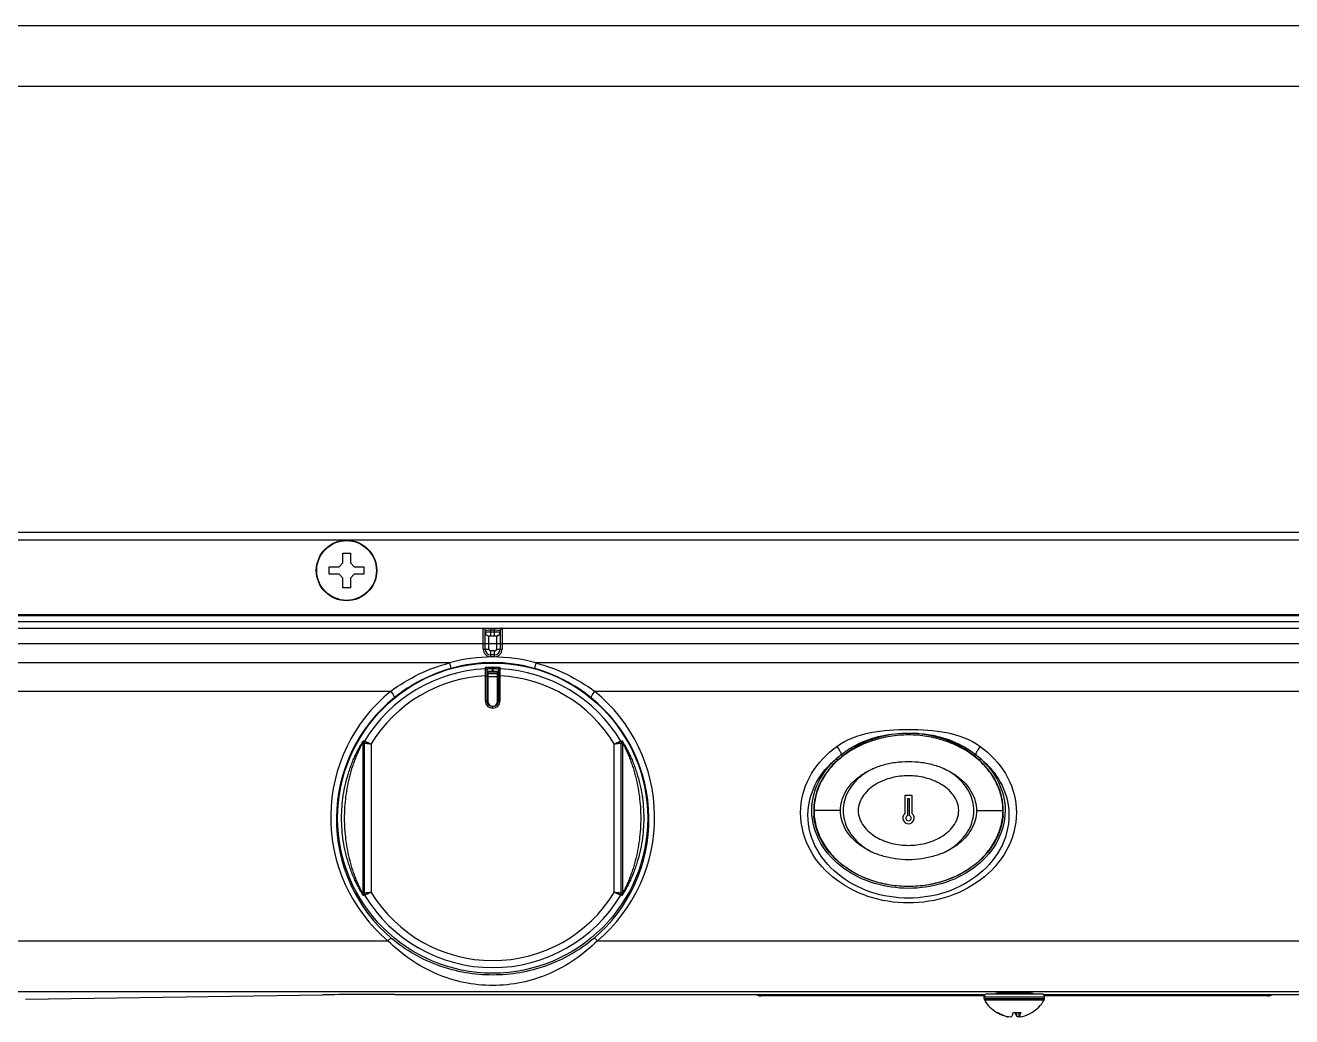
# Model space of a CAD drawing. Header units: millimetres. Extents: x 406 to 4339, y 342 to 2993.
# Drawn here: x 2864.2 to 3031.7, y 1567.7 to 1698.8 of the extents above; entities that cross this region are included whole.
import ezdxf

# ---------------------------------------------------------------- set-up
doc = ezdxf.new("R2010")
doc.units = ezdxf.units.MM
doc.header["$LTSCALE"] = 256.666667
doc.layers.get('0').update_dxf_attribs({"linetype": 'CONTINUOUS'})
for name, color, linetype in [('02___PRT_ALL_AXES', 7, 'CONTINUOUS'), ('ASSI', 7, 'CONTINUOUS'), ('GEOM', 7, 'CONTINUOUS')]:
    doc.layers.add(name, color=color, linetype=linetype)

msp = doc.modelspace()

# ---------------------------------------------------------------- linework, layer by layer
at = {"color": 2, "linetype": 'Continuous'}
msp.add_line((2844.98, 1698.81), (3144.98, 1698.81), dxfattribs=at)
at = {"color": 7, "linetype": 'Continuous'}
for p, q in [((2781.93, 1690.77), (3208.02, 1690.77)), ((2697.98, 1630.77), (3291.98, 1630.77)), ((2906.15, 1629.02), (2907.15, 1629.02)), ((2906.15, 1627.72), (2906.15, 1629.02)), ((2907.15, 1629.02), (2907.15, 1627.72)), ((2904.35, 1627.22), (2905.65, 1627.22)), ((2904.35, 1626.22), (2904.35, 1627.22)), ((2905.65, 1627.22), (2906.15, 1627.72)), ((2907.15, 1627.72), (2907.65, 1627.22)), ((2907.65, 1627.22), (2908.95, 1627.22)), ((2908.95, 1627.22), (2908.95, 1626.22)), ((2905.65, 1626.22), (2904.35, 1626.22)), ((2906.15, 1625.72), (2905.65, 1626.22)), ((2906.15, 1624.42), (2906.15, 1625.72)), ((2907.65, 1626.22), (2907.15, 1625.72)), ((2907.15, 1625.72), (2907.15, 1624.42)), ((2908.95, 1626.22), (2907.65, 1626.22)), ((2907.15, 1624.42), (2906.15, 1624.42)), ((2700.97, 1619.97), (3288.98, 1619.97)), ((2705.98, 1620.77), (3283.98, 1620.77)), ((2925.23, 1609.43), (2925.23, 1613.71)), ((2926.73, 1613.71), (2926.73, 1609.45)), ((2925.23, 1609.33), (2925.23, 1609.45)), ((2925.29, 1609.15), (2925.23, 1609.33)), ((2925.38, 1608.99), (2925.29, 1609.15)), ((2925.51, 1608.86), (2925.38, 1608.99)), ((2925.68, 1608.77), (2925.51, 1608.86)), ((2925.85, 1608.72), (2925.68, 1608.77)), ((2925.97, 1608.71), (2925.85, 1608.72)), ((2925.99, 1608.71), (2925.97, 1608.71)), ((2926.1, 1608.72), (2925.99, 1608.71)), ((2926.28, 1608.77), (2926.1, 1608.72)), ((2926.44, 1608.87), (2926.28, 1608.77)), ((2926.57, 1609), (2926.44, 1608.87)), ((2926.67, 1609.16), (2926.57, 1609)), ((2926.72, 1609.34), (2926.67, 1609.16)), ((2926.73, 1609.45), (2926.72, 1609.34)), ((2864.16, 1570.03), (2903.46, 1570.6)), ((2913.1, 1570.66), (2991.18, 1570.66)), ((2998.77, 1570.66), (3191.18, 1570.66)), ((2994.84, 1568.25), (2994.83, 1568.25)), ((2995.32, 1567.73), (2995.32, 1568.25)), ((2995.62, 1567.73), (2995.62, 1568.26)), ((2997.32, 1568.28), (2997.3, 1568.26)), ((2993.91, 1567.73), (2993.91, 1567.77))]:
    msp.add_line(p, q, dxfattribs=at)
at = {"color": 9, "linetype": 'Continuous'}
for p, q in [((2697.98, 1631.77), (3291.98, 1631.77)), ((3283.98, 1620.87), (2705.98, 1620.87)), ((2925.02, 1613.71), (2925.02, 1613.91)), ((2925.02, 1612.79), (2925.02, 1613.71)), ((2925.33, 1613.24), (2925.33, 1613.04)), ((2925.97, 1613.26), (2925.97, 1613.95)), ((2925.97, 1613.75), (2925.99, 1613.75)), ((2925.99, 1613.36), (2925.97, 1613.36)), ((2925.99, 1613.26), (2925.97, 1613.26)), ((2925.99, 1613.95), (2925.99, 1613.36)), ((2925.99, 1613.36), (2925.99, 1613.26)), ((2926.62, 1613.04), (2926.62, 1613.24)), ((2926.93, 1613.91), (2926.93, 1613.71)), ((2926.93, 1613.71), (2926.93, 1612.79)), ((2925.02, 1609.46), (2925.02, 1612.79)), ((2925.33, 1613.04), (2925.33, 1612.66)), ((2925.33, 1612.66), (2925.33, 1609.42)), ((2926.63, 1612.66), (2926.62, 1613.04)), ((2926.63, 1609.42), (2926.63, 1612.66)), ((2926.93, 1612.79), (2926.93, 1609.46)), ((2925.97, 1608.78), (2925.99, 1608.78)), ((2925.97, 1608.71), (2925.97, 1608.78)), ((2925.97, 1608.52), (2925.97, 1608.71)), ((2925.99, 1608.71), (2925.99, 1608.78)), ((2925.99, 1608.52), (2925.99, 1608.71)), ((2908.8, 1603.93), (2908.8, 1584)), ((2908.8, 1603.93), (2908.96, 1603.89)), ((2908.87, 1604.19), (2909.03, 1604.14)), ((2942.92, 1604.14), (2943.08, 1604.19)), ((2942.99, 1603.89), (2943.15, 1603.93)), ((2943.15, 1603.93), (2943.15, 1584)), ((2971.98, 1594.97), (2968.48, 1594.97)), ((2989.98, 1594.97), (2993.48, 1594.97)), ((2908.96, 1584.05), (2908.8, 1584)), ((2909.03, 1583.79), (2908.87, 1583.75)), ((2943.08, 1583.75), (2942.92, 1583.79)), ((2943.15, 1584), (2942.99, 1584.05)), ((2799.29, 1571.04), (3190.66, 1571.04))]:
    msp.add_line(p, q, dxfattribs=at)
for centre, radius, start, end in [((2925.98, 1593.97), 19.77, 92.7827, 149.0185), ((2925.03, 1613.71), 0.2, 0.0047, 92.7584), ((2925.33, 1613.34), 0.1, 179.9861, 272.0807), ((2925.33, 1613.14), 0.1, 179.9861, 272.0807), ((2925.98, 1593.97), 19.98, 89.971, 90.029), ((2926.63, 1613.34), 0.1, 267.9193, 0.0139), ((2926.63, 1613.14), 0.1, 267.9193, 0.0139), ((2926.93, 1613.71), 0.2, 87.2416, 179.9953), ((2925.98, 1593.97), 19.77, 30.9815, 87.2173), ((2925.98, 1593.97), 18.84, 92.892, 148.5983), ((2925.98, 1595.06), 17.99, 87.9406, 92.0594), ((2925.98, 1595.08), 17.59, 87.882, 92.118), ((2925.98, 1593.97), 18.84, 31.4017, 87.108), ((2925.96, 1609.46), 0.94, 180.068, 270.071), ((2925.96, 1609.42), 0.64, 180.037, 270.0364), ((2925.98, 1593.97), 14.56, 89.9606, 90.0394), ((2925.99, 1609.46), 0.94, 269.929, 359.932), ((2925.99, 1609.42), 0.64, 269.9636, 359.963), ((2925.98, 1593.97), 19.77, 210.9815, 329.0185), ((2925.98, 1593.97), 18.84, 211.4017, 328.5983)]:
    msp.add_arc(centre, radius, start, end, dxfattribs=at)
at = {"color": 7, "linetype": 'Continuous'}
for centre, radius, start, end in [((2995.1, 1572.26), 4.69, 238.1586, 238.8222), ((2995.1, 1572.26), 4.69, 238.8222, 239.7803), ((2990.25, 1569.43), 4.72, 345.5813, 345.9128), ((2995.33, 1571.95), 3.7, 262.3111, 264.4834), ((2994.62, 1571.94), 3.7, 273.3737, 275.5169), ((2995.33, 1571.94), 3.7, 264.483, 266.7672), ((2995.33, 1571.94), 3.69, 266.7739, 274.5735), ((2995.33, 1571.95), 3.7, 274.5776, 277.6891), ((2994.85, 1572.26), 4.69, 301.1778, 301.8414), ((2994.12, 1569.12), 1.41, 261.2983, 263.6634), ((2994.12, 1569.08), 1.37, 263.656, 270.9516), ((2994.35, 1570.3), 2.59, 263.6189, 266.9762), ((2994.12, 1569.08), 1.36, 270.9737, 274.0794), ((2994.35, 1570.28), 2.57, 267.0108, 276.3864), ((2995.6, 1570.28), 2.57, 263.6098, 270.9019), ((2995.83, 1569.11), 1.39, 261.2893, 265.9079), ((2995.83, 1569.09), 1.38, 265.983, 278.718)]:
    msp.add_arc(centre, radius, start, end, dxfattribs=at)
msp.add_ellipse((2913.1, 1570.4), major_axis=(15, 0), ratio=0.017455, start_param=1.570796, end_param=2.268928, dxfattribs=at)
at = {"color": 9, "linetype": 'Continuous'}
for points, knots in [([(2925.02, 1613.91), (2925.02, 1613.91), (2925.02, 1613.91), (2925.04, 1613.92), (2925.06, 1613.92), (2925.11, 1613.92), (2925.19, 1613.93), (2925.3, 1613.93), (2925.45, 1613.94), (2925.67, 1613.95), (2925.84, 1613.95), (2925.97, 1613.95)], [0, 0, 0, 0, 0.005227, 0.019934, 0.044116, 0.077542, 0.170666, 0.29552, 0.447117, 0.619537, 1, 1, 1, 1]), ([(2925.23, 1613.71), (2925.23, 1613.72), (2925.25, 1613.71), (2925.29, 1613.72), (2925.36, 1613.72), (2925.45, 1613.73), (2925.56, 1613.74), (2925.73, 1613.74), (2925.87, 1613.75), (2925.97, 1613.75)], [0, 0, 0, 0, 0.019711, 0.076883, 0.169451, 0.293852, 0.445302, 0.61799, 1, 1, 1, 1]), ([(2925.97, 1613.36), (2925.87, 1613.36), (2925.73, 1613.36), (2925.56, 1613.36), (2925.45, 1613.35), (2925.36, 1613.35), (2925.29, 1613.35), (2925.25, 1613.34), (2925.23, 1613.34), (2925.23, 1613.34)], [0, 0, 0, 0, 0.382242, 0.555005, 0.706485, 0.83086, 0.923344, 0.980401, 1, 1, 1, 1]), ([(2925.97, 1613.26), (2925.88, 1613.26), (2925.77, 1613.26), (2925.62, 1613.25), (2925.52, 1613.25), (2925.44, 1613.25), (2925.38, 1613.25), (2925.35, 1613.24), (2925.33, 1613.24), (2925.33, 1613.24)], [0, 0, 0, 0, 0.383109, 0.556017, 0.707406, 0.831516, 0.923677, 0.980483, 1, 1, 1, 1]), ([(2925.99, 1613.95), (2926.11, 1613.95), (2926.28, 1613.95), (2926.5, 1613.94), (2926.65, 1613.93), (2926.76, 1613.93), (2926.84, 1613.92), (2926.89, 1613.92), (2926.91, 1613.92), (2926.93, 1613.91), (2926.93, 1613.91), (2926.93, 1613.91)], [0, 0, 0, 0, 0.38046, 0.55288, 0.704478, 0.829333, 0.922458, 0.955884, 0.980066, 0.994773, 1, 1, 1, 1]), ([(2925.99, 1613.75), (2926.08, 1613.75), (2926.22, 1613.74), (2926.39, 1613.74), (2926.5, 1613.73), (2926.59, 1613.72), (2926.66, 1613.72), (2926.7, 1613.71), (2926.73, 1613.72), (2926.73, 1613.71)], [0, 0, 0, 0, 0.382008, 0.554695, 0.706146, 0.830548, 0.923116, 0.980289, 1, 1, 1, 1]), ([(2926.73, 1613.34), (2926.73, 1613.34), (2926.7, 1613.34), (2926.66, 1613.35), (2926.59, 1613.35), (2926.5, 1613.35), (2926.39, 1613.36), (2926.22, 1613.36), (2926.08, 1613.36), (2925.99, 1613.36)], [0, 0, 0, 0, 0.019598, 0.076653, 0.169133, 0.293505, 0.444985, 0.617752, 1, 1, 1, 1]), ([(2926.62, 1613.24), (2926.62, 1613.24), (2926.6, 1613.24), (2926.57, 1613.25), (2926.51, 1613.25), (2926.43, 1613.25), (2926.33, 1613.25), (2926.18, 1613.26), (2926.07, 1613.26), (2925.99, 1613.26)], [0, 0, 0, 0, 0.019516, 0.076319, 0.168477, 0.292584, 0.443973, 0.616885, 1, 1, 1, 1]), ([(2925.02, 1612.79), (2925.05, 1612.79), (2925.1, 1612.79), (2925.16, 1612.79), (2925.2, 1612.78), (2925.23, 1612.78), (2925.23, 1612.77)], [0, 0, 0, 0, 0.379695, 0.702264, 0.919027, 1, 1, 1, 1]), ([(2925.23, 1612.66), (2925.23, 1612.66), (2925.24, 1612.66), (2925.26, 1612.66), (2925.29, 1612.66), (2925.31, 1612.66), (2925.33, 1612.66)], [0, 0, 0, 0, 0.07845, 0.29488, 0.619028, 1, 1, 1, 1]), ([(2926.73, 1612.66), (2926.73, 1612.66), (2926.71, 1612.66), (2926.69, 1612.66), (2926.66, 1612.66), (2926.64, 1612.66), (2926.63, 1612.66)], [0, 0, 0, 0, 0.07845, 0.29488, 0.619028, 1, 1, 1, 1]), ([(2926.93, 1612.79), (2926.9, 1612.79), (2926.85, 1612.79), (2926.79, 1612.79), (2926.76, 1612.78), (2926.73, 1612.78), (2926.73, 1612.77)], [0, 0, 0, 0, 0.379699, 0.70227, 0.919032, 1, 1, 1, 1]), ([(2925.02, 1609.46), (2925.05, 1609.46), (2925.1, 1609.46), (2925.16, 1609.46), (2925.19, 1609.45), (2925.23, 1609.45), (2925.23, 1609.45)], [0, 0, 0, 0, 0.380286, 0.70329, 0.920098, 1, 1, 1, 1]), ([(2925.23, 1609.43), (2925.23, 1609.42), (2925.27, 1609.43), (2925.3, 1609.42), (2925.33, 1609.42)], [0, 0, 0, 0, 0.31488, 1, 1, 1, 1]), ([(2926.72, 1609.43), (2926.72, 1609.42), (2926.68, 1609.43), (2926.65, 1609.42), (2926.63, 1609.42)], [0, 0, 0, 0, 0.3138, 1, 1, 1, 1]), ([(2926.93, 1609.46), (2926.9, 1609.46), (2926.85, 1609.46), (2926.79, 1609.46), (2926.76, 1609.45), (2926.73, 1609.45), (2926.73, 1609.45)], [0, 0, 0, 0, 0.380286, 0.70329, 0.920098, 1, 1, 1, 1]), ([(2905.99, 1593.97), (2905.99, 1594.47), (2906.03, 1595.48), (2906.2, 1596.99), (2906.49, 1598.47), (2906.82, 1599.68), (2907.14, 1600.63), (2907.4, 1601.32), (2907.68, 1601.98), (2907.93, 1602.51), (2908.13, 1602.91), (2908.28, 1603.19), (2908.42, 1603.45), (2908.55, 1603.69), (2908.65, 1603.86), (2908.73, 1603.98), (2908.77, 1604.05), (2908.81, 1604.1), (2908.84, 1604.15), (2908.86, 1604.17), (2908.86, 1604.19), (2908.87, 1604.19)], [0, 0, 0, 0, 0.1408, 0.281562, 0.422136, 0.562069, 0.631464, 0.700078, 0.767346, 0.832266, 0.863325, 0.893001, 0.920807, 0.94605, 0.967803, 0.977012, 0.984887, 0.991261, 0.99598, 0.99891, 1, 1, 1, 1]), ([(2906.39, 1593.97), (2906.39, 1594.44), (2906.42, 1595.4), (2906.56, 1596.83), (2906.78, 1598.24), (2907.05, 1599.4), (2907.3, 1600.31), (2907.52, 1600.98), (2907.75, 1601.63), (2907.95, 1602.16), (2908.12, 1602.56), (2908.25, 1602.85), (2908.38, 1603.12), (2908.5, 1603.37), (2908.59, 1603.56), (2908.66, 1603.69), (2908.7, 1603.77), (2908.74, 1603.83), (2908.77, 1603.89), (2908.79, 1603.91), (2908.79, 1603.93), (2908.8, 1603.93)], [0, 0, 0, 0, 0.138429, 0.276832, 0.415104, 0.552934, 0.621452, 0.689421, 0.756429, 0.82172, 0.853309, 0.88383, 0.912841, 0.939689, 0.963404, 0.973664, 0.982572, 0.989884, 0.995358, 0.998769, 1, 1, 1, 1]), ([(2908.96, 1603.89), (2908.96, 1603.89), (2908.99, 1603.89), (2909.04, 1603.89), (2909.13, 1603.88), (2909.25, 1603.87), (2909.38, 1603.85), (2909.6, 1603.82), (2909.77, 1603.8), (2909.89, 1603.79)], [0, 0, 0, 0, 0.024017, 0.083498, 0.176621, 0.300111, 0.449647, 0.620019, 1, 1, 1, 1]), ([(2909.03, 1604.14), (2909.03, 1604.14), (2909.06, 1604.13), (2909.11, 1604.11), (2909.19, 1604.08), (2909.29, 1604.04), (2909.42, 1603.98), (2909.62, 1603.9), (2909.78, 1603.83), (2909.89, 1603.79)], [0, 0, 0, 0, 0.02245, 0.081081, 0.173779, 0.297211, 0.447024, 0.61799, 1, 1, 1, 1]), ([(2942.06, 1603.79), (2942.17, 1603.83), (2942.33, 1603.9), (2942.53, 1603.98), (2942.66, 1604.04), (2942.76, 1604.08), (2942.84, 1604.11), (2942.89, 1604.13), (2942.92, 1604.14), (2942.92, 1604.14)], [0, 0, 0, 0, 0.38201, 0.552976, 0.702789, 0.826221, 0.918919, 0.97755, 1, 1, 1, 1]), ([(2942.06, 1603.79), (2942.18, 1603.8), (2942.35, 1603.82), (2942.57, 1603.85), (2942.71, 1603.87), (2942.82, 1603.88), (2942.91, 1603.89), (2942.96, 1603.89), (2942.99, 1603.89), (2942.99, 1603.89)], [0, 0, 0, 0, 0.379981, 0.550353, 0.699889, 0.823379, 0.916502, 0.975983, 1, 1, 1, 1]), ([(2943.08, 1604.19), (2943.09, 1604.19), (2943.09, 1604.17), (2943.11, 1604.15), (2943.14, 1604.1), (2943.18, 1604.05), (2943.22, 1603.98), (2943.3, 1603.86), (2943.4, 1603.69), (2943.53, 1603.45), (2943.67, 1603.19), (2943.82, 1602.91), (2944.02, 1602.51), (2944.27, 1601.98), (2944.55, 1601.32), (2944.81, 1600.63), (2945.13, 1599.68), (2945.46, 1598.47), (2945.75, 1596.99), (2945.92, 1595.48), (2945.96, 1594.47), (2945.96, 1593.97)], [0, 0, 0, 0, 0.001091, 0.00402, 0.00874, 0.015115, 0.022991, 0.0322, 0.053955, 0.0792, 0.107007, 0.136684, 0.167745, 0.232667, 0.299935, 0.368548, 0.437942, 0.577873, 0.718444, 0.859203, 1, 1, 1, 1]), ([(2943.15, 1603.93), (2943.16, 1603.93), (2943.16, 1603.91), (2943.18, 1603.89), (2943.21, 1603.83), (2943.25, 1603.77), (2943.29, 1603.69), (2943.36, 1603.56), (2943.45, 1603.37), (2943.57, 1603.12), (2943.7, 1602.85), (2943.83, 1602.56), (2944, 1602.16), (2944.2, 1601.63), (2944.43, 1600.98), (2944.65, 1600.31), (2944.9, 1599.4), (2945.17, 1598.24), (2945.39, 1596.83), (2945.53, 1595.4), (2945.56, 1594.44), (2945.56, 1593.97)], [0, 0, 0, 0, 0.001231, 0.004642, 0.010118, 0.017431, 0.026339, 0.036601, 0.060317, 0.087166, 0.116181, 0.1467, 0.17829, 0.243582, 0.31059, 0.378559, 0.447076, 0.584904, 0.723173, 0.861573, 1, 1, 1, 1]), ([(2980.98, 1599.57), (2980.24, 1599.57), (2978.75, 1599.39), (2977.01, 1598.72), (2975.79, 1597.86), (2975.02, 1597.06), (2974.47, 1596.08), (2974.25, 1594.97), (2974.47, 1593.85), (2975.02, 1592.88), (2975.79, 1592.07), (2977.01, 1591.22), (2978.75, 1590.54), (2980.24, 1590.37), (2980.98, 1590.37)], [0, 0, 0, 0, 0.124973, 0.249878, 0.312491, 0.375075, 0.437588, 0.500003, 0.562415, 0.62493, 0.687514, 0.750126, 0.875028, 1, 1, 1, 1]), ([(2980.98, 1590.37), (2981.71, 1590.37), (2983.2, 1590.54), (2984.94, 1591.22), (2986.16, 1592.07), (2986.93, 1592.88), (2987.48, 1593.85), (2987.7, 1594.97), (2987.48, 1596.08), (2986.93, 1597.06), (2986.16, 1597.86), (2984.94, 1598.72), (2983.2, 1599.39), (2981.71, 1599.57), (2980.98, 1599.57)], [0, 0, 0, 0, 0.124973, 0.249878, 0.312491, 0.375075, 0.437588, 0.500003, 0.562415, 0.62493, 0.687514, 0.750126, 0.875028, 1, 1, 1, 1]), ([(2908.87, 1583.75), (2908.86, 1583.75), (2908.86, 1583.76), (2908.84, 1583.78), (2908.81, 1583.83), (2908.77, 1583.88), (2908.73, 1583.96), (2908.65, 1584.07), (2908.55, 1584.25), (2908.42, 1584.48), (2908.28, 1584.74), (2908.13, 1585.02), (2907.93, 1585.42), (2907.68, 1585.95), (2907.4, 1586.62), (2907.14, 1587.31), (2906.82, 1588.25), (2906.49, 1589.46), (2906.2, 1590.95), (2906.03, 1592.45), (2905.99, 1593.46), (2905.99, 1593.97)], [0, 0, 0, 0, 0.001091, 0.00402, 0.00874, 0.015115, 0.022991, 0.0322, 0.053955, 0.0792, 0.107007, 0.136684, 0.167745, 0.232667, 0.299935, 0.368548, 0.437942, 0.577873, 0.718444, 0.859203, 1, 1, 1, 1]), ([(2908.8, 1584), (2908.79, 1584), (2908.79, 1584.02), (2908.77, 1584.05), (2908.74, 1584.1), (2908.7, 1584.16), (2908.66, 1584.24), (2908.59, 1584.38), (2908.5, 1584.56), (2908.38, 1584.81), (2908.25, 1585.08), (2908.12, 1585.37), (2907.95, 1585.77), (2907.75, 1586.3), (2907.52, 1586.95), (2907.3, 1587.62), (2907.05, 1588.53), (2906.78, 1589.69), (2906.56, 1591.11), (2906.42, 1592.53), (2906.39, 1593.49), (2906.39, 1593.97)], [0, 0, 0, 0, 0.001231, 0.004642, 0.010118, 0.017431, 0.026339, 0.036601, 0.060317, 0.087166, 0.116181, 0.1467, 0.17829, 0.243582, 0.31059, 0.378559, 0.447076, 0.584904, 0.723173, 0.861573, 1, 1, 1, 1]), ([(2945.96, 1593.97), (2945.96, 1593.46), (2945.92, 1592.45), (2945.75, 1590.95), (2945.46, 1589.46), (2945.13, 1588.25), (2944.81, 1587.31), (2944.55, 1586.62), (2944.27, 1585.95), (2944.02, 1585.42), (2943.82, 1585.02), (2943.67, 1584.74), (2943.53, 1584.48), (2943.4, 1584.25), (2943.3, 1584.07), (2943.22, 1583.96), (2943.18, 1583.88), (2943.14, 1583.83), (2943.11, 1583.78), (2943.09, 1583.76), (2943.09, 1583.75), (2943.08, 1583.75)], [0, 0, 0, 0, 0.1408, 0.281562, 0.422136, 0.562069, 0.631464, 0.700078, 0.767346, 0.832266, 0.863325, 0.893001, 0.920807, 0.94605, 0.967803, 0.977012, 0.984887, 0.991261, 0.99598, 0.99891, 1, 1, 1, 1]), ([(2945.56, 1593.97), (2945.56, 1593.49), (2945.53, 1592.53), (2945.39, 1591.11), (2945.17, 1589.69), (2944.9, 1588.53), (2944.65, 1587.62), (2944.43, 1586.95), (2944.2, 1586.3), (2944, 1585.77), (2943.83, 1585.37), (2943.7, 1585.08), (2943.57, 1584.81), (2943.45, 1584.56), (2943.36, 1584.38), (2943.29, 1584.24), (2943.25, 1584.16), (2943.21, 1584.1), (2943.18, 1584.05), (2943.16, 1584.02), (2943.16, 1584), (2943.15, 1584)], [0, 0, 0, 0, 0.138429, 0.276832, 0.415104, 0.552934, 0.621452, 0.689421, 0.756429, 0.82172, 0.853309, 0.88383, 0.912841, 0.939689, 0.963404, 0.973664, 0.982572, 0.989884, 0.995358, 0.998769, 1, 1, 1, 1]), ([(2909.89, 1584.15), (2909.77, 1584.13), (2909.6, 1584.11), (2909.38, 1584.08), (2909.25, 1584.07), (2909.13, 1584.06), (2909.04, 1584.05), (2908.99, 1584.05), (2908.96, 1584.04), (2908.96, 1584.05)], [0, 0, 0, 0, 0.379981, 0.550353, 0.699889, 0.823379, 0.916502, 0.975983, 1, 1, 1, 1]), ([(2909.89, 1584.15), (2909.78, 1584.1), (2909.62, 1584.03), (2909.42, 1583.95), (2909.29, 1583.89), (2909.19, 1583.85), (2909.11, 1583.82), (2909.06, 1583.8), (2909.03, 1583.79), (2909.03, 1583.79)], [0, 0, 0, 0, 0.38201, 0.552976, 0.702789, 0.826221, 0.918919, 0.97755, 1, 1, 1, 1]), ([(2942.92, 1583.79), (2942.92, 1583.79), (2942.89, 1583.8), (2942.84, 1583.82), (2942.76, 1583.85), (2942.66, 1583.89), (2942.53, 1583.95), (2942.33, 1584.03), (2942.17, 1584.1), (2942.06, 1584.15)], [0, 0, 0, 0, 0.02245, 0.081081, 0.173779, 0.297211, 0.447024, 0.61799, 1, 1, 1, 1]), ([(2942.99, 1584.05), (2942.99, 1584.04), (2942.96, 1584.05), (2942.91, 1584.05), (2942.82, 1584.06), (2942.71, 1584.07), (2942.57, 1584.08), (2942.35, 1584.11), (2942.18, 1584.13), (2942.06, 1584.15)], [0, 0, 0, 0, 0.024017, 0.083498, 0.176621, 0.300111, 0.449647, 0.620019, 1, 1, 1, 1])]:
    msp.add_open_spline(points, degree=3, knots=knots, dxfattribs=at)
for points in [[(2925.02, 1613.71), (2925.07, 1613.71), (2925.13, 1613.69), (2925.16, 1613.66)], [(2925.16, 1613.66), (2925.2, 1613.62), (2925.23, 1613.56), (2925.23, 1613.51)], [(2926.79, 1613.66), (2926.75, 1613.62), (2926.73, 1613.56), (2926.73, 1613.51)], [(2926.93, 1613.71), (2926.88, 1613.71), (2926.83, 1613.69), (2926.79, 1613.66)], [(2908.87, 1604.19), (2908.82, 1604.11), (2908.8, 1604.02), (2908.8, 1603.93)], [(2909.03, 1604.14), (2908.98, 1604.07), (2908.96, 1603.97), (2908.96, 1603.89)], [(2909.03, 1604.14), (2908.98, 1604.07), (2908.96, 1603.97), (2908.96, 1603.89)], [(2908.96, 1603.89), (2908.96, 1600.58), (2908.96, 1597.27), (2908.96, 1593.97)], [(2909.89, 1603.79), (2909.89, 1600.51), (2909.89, 1597.24), (2909.89, 1593.97)], [(2942.06, 1593.97), (2942.06, 1597.24), (2942.06, 1600.51), (2942.06, 1603.79)], [(2942.92, 1604.14), (2942.97, 1604.07), (2942.99, 1603.97), (2942.99, 1603.89)], [(2942.92, 1604.14), (2942.97, 1604.07), (2942.99, 1603.97), (2942.99, 1603.89)], [(2942.99, 1593.97), (2942.99, 1597.27), (2942.99, 1600.58), (2942.99, 1603.89)], [(2943.08, 1604.19), (2943.13, 1604.11), (2943.15, 1604.02), (2943.15, 1603.93)], [(2908.96, 1593.97), (2908.96, 1590.66), (2908.96, 1587.35), (2908.96, 1584.05)], [(2909.89, 1593.97), (2909.89, 1590.69), (2909.89, 1587.42), (2909.89, 1584.15)], [(2942.06, 1584.15), (2942.06, 1587.42), (2942.06, 1590.69), (2942.06, 1593.97)], [(2942.99, 1584.05), (2942.99, 1587.35), (2942.99, 1590.66), (2942.99, 1593.97)], [(2908.87, 1583.75), (2908.82, 1583.82), (2908.8, 1583.92), (2908.8, 1584)], [(2909.03, 1583.79), (2908.98, 1583.87), (2908.96, 1583.96), (2908.96, 1584.05)], [(2909.03, 1583.79), (2908.98, 1583.87), (2908.96, 1583.96), (2908.96, 1584.05)], [(2942.92, 1583.79), (2942.97, 1583.87), (2942.99, 1583.96), (2942.99, 1584.05)], [(2942.92, 1583.79), (2942.97, 1583.87), (2942.99, 1583.96), (2942.99, 1584.05)], [(2943.08, 1583.75), (2943.13, 1583.82), (2943.15, 1583.92), (2943.15, 1584)]]:
    msp.add_open_spline(points, degree=3, dxfattribs=at)
at = {"color": 7, "linetype": 'Continuous'}
for points in [[(2993.48, 1594.97), (2993.48, 1595.62), (2993.31, 1596.93), (2992.6, 1598.82), (2991.44, 1600.56), (2989.87, 1602.08), (2987.96, 1603.33), (2985.79, 1604.27), (2983.43, 1604.84), (2980.98, 1605.03), (2978.52, 1604.84), (2976.16, 1604.27), (2973.99, 1603.33), (2972.08, 1602.08), (2970.51, 1600.56), (2969.35, 1598.82), (2968.64, 1596.93), (2968.48, 1595.62), (2968.48, 1594.97)], [(2971.98, 1594.97), (2971.98, 1595.39), (2972.09, 1596.24), (2972.61, 1597.47), (2973.44, 1598.6), (2974.57, 1599.59), (2975.94, 1600.41), (2977.51, 1601.01), (2979.21, 1601.38), (2980.98, 1601.51), (2982.74, 1601.38), (2984.44, 1601.01), (2986.01, 1600.41), (2987.38, 1599.59), (2988.51, 1598.6), (2989.34, 1597.47), (2989.86, 1596.24), (2989.98, 1595.39), (2989.98, 1594.97)], [(2968.48, 1594.97), (2968.48, 1594.31), (2968.64, 1593), (2969.35, 1591.12), (2970.51, 1589.38), (2972.08, 1587.85), (2973.99, 1586.6), (2976.16, 1585.67), (2978.52, 1585.1), (2980.98, 1584.9), (2983.43, 1585.1), (2985.79, 1585.67), (2987.96, 1586.6), (2989.87, 1587.85), (2991.44, 1589.38), (2992.6, 1591.12), (2993.31, 1593), (2993.48, 1594.31), (2993.48, 1594.97)], [(2989.98, 1594.97), (2989.98, 1594.54), (2989.86, 1593.69), (2989.34, 1592.46), (2988.51, 1591.33), (2987.38, 1590.34), (2986.01, 1589.53), (2984.44, 1588.92), (2982.74, 1588.55), (2980.98, 1588.42), (2979.21, 1588.55), (2977.51, 1588.92), (2975.94, 1589.53), (2974.57, 1590.34), (2973.44, 1591.33), (2972.61, 1592.46), (2972.09, 1593.69), (2971.98, 1594.54), (2971.98, 1594.97)], [(2992.65, 1568.26), (2992.66, 1568.26), (2992.66, 1568.25), (2992.67, 1568.25)], [(2992.67, 1568.25), (2992.68, 1568.25), (2992.69, 1568.25), (2992.7, 1568.25)], [(2993.91, 1567.73), (2993.5, 1567.83), (2993.1, 1568), (2992.74, 1568.21)], [(2992.78, 1568.28), (2993.18, 1568.03), (2993.61, 1567.84), (2994.06, 1567.73)], [(2996.04, 1567.73), (2996.47, 1567.84), (2996.9, 1568.02), (2997.28, 1568.25)], [(2997.3, 1568.26), (2997.3, 1568.26), (2997.29, 1568.25), (2997.28, 1568.25)]]:
    msp.add_open_spline(points, degree=3, dxfattribs=at)
for points, knots in [([(2976.22, 1600.48), (2976.2, 1600.47), (2975.71, 1600.22), (2974.82, 1599.66), (2973.74, 1598.66), (2972.93, 1597.51), (2972.44, 1596.26), (2972.27, 1594.97), (2972.44, 1593.67), (2972.93, 1592.42), (2973.74, 1591.28), (2974.82, 1590.27), (2975.73, 1589.7), (2976.24, 1589.44), (2976.28, 1589.43)], [0, 0, 0, 0, 0.003637, 0.102525, 0.201413, 0.300301, 0.399188, 0.498076, 0.596964, 0.695852, 0.79474, 0.893628, 0.992516, 1, 1, 1, 1]), ([(2985.73, 1589.45), (2985.75, 1589.46), (2986.24, 1589.71), (2987.13, 1590.27), (2988.21, 1591.28), (2989.02, 1592.42), (2989.51, 1593.67), (2989.68, 1594.97), (2989.51, 1596.26), (2989.02, 1597.51), (2988.21, 1598.66), (2987.13, 1599.66), (2986.22, 1600.24), (2985.71, 1600.49), (2985.67, 1600.51)], [0, 0, 0, 0, 0.003637, 0.102525, 0.201413, 0.300301, 0.399188, 0.498076, 0.596964, 0.695852, 0.79474, 0.893628, 0.992516, 1, 1, 1, 1]), ([(2992.7, 1568.25), (2992.72, 1568.25), (2992.75, 1568.26), (2992.77, 1568.27), (2992.78, 1568.28)], [0, 0, 0, 0, 0.71646, 1, 1, 1, 1]), ([(2994.64, 1567.73), (2994.65, 1567.76), (2994.74, 1567.93), (2994.79, 1568.11), (2994.83, 1568.25)], [0, 0, 0, 0, 0.194496, 1, 1, 1, 1]), ([(2995.32, 1567.73), (2995.3, 1567.76), (2995.21, 1567.93), (2995.16, 1568.11), (2995.12, 1568.25)], [0, 0, 0, 0, 0.194496, 1, 1, 1, 1]), ([(2995.82, 1568.28), (2995.8, 1568.17), (2995.74, 1567.98), (2995.67, 1567.8), (2995.62, 1567.73)], [0, 0, 0, 0, 0.576134, 1, 1, 1, 1])]:
    msp.add_open_spline(points, degree=3, knots=knots, dxfattribs=at)
at = {"layer": '02___PRT_ALL_AXES', "color": 7, "linetype": 'Continuous'}
msp.add_ellipse((2994.98, 1570.79), major_axis=(2.5, 0), ratio=0.017455, start_param=5.65629, end_param=10.051673, dxfattribs=at)
at = {"layer": 'ASSI', "color": 9, "linetype": 'Continuous'}
for p, q in [((2990.98, 1570.32), (2998.98, 1570.32)), ((2990.98, 1570.12), (2998.98, 1570.12)), ((2991.03, 1569.92), (2998.92, 1569.92))]:
    msp.add_line(p, q, dxfattribs=at)
at = {"layer": 'ASSI', "color": 7, "linetype": 'Continuous'}
for p, q in [((2990.98, 1570.12), (2990.98, 1570.32)), ((2991.38, 1570.72), (2998.57, 1570.72)), ((2998.98, 1570.12), (2998.98, 1570.32))]:
    msp.add_line(p, q, dxfattribs=at)
msp.add_circle((2906.65, 1626.72), 4, dxfattribs=at)
at = {"layer": 'ASSI', "color": 9, "linetype": 'Continuous'}
msp.add_circle((2906.65, 1626.72), 3.95, dxfattribs=at)
at = {"layer": 'ASSI', "color": 7, "linetype": 'Continuous'}
for centre, radius, start, end in [((2991.38, 1570.32), 0.4, 90, 180), ((2991.38, 1570.12), 0.4, 180, 210.3012), ((2995.17, 1572.34), 4.8, 210.3012, 238.2275), ((2994.78, 1572.34), 4.8, 301.7725, 329.6988), ((2998.58, 1570.32), 0.4, 0, 90), ((2998.58, 1570.12), 0.4, 329.6988, 360)]:
    msp.add_arc(centre, radius, start, end, dxfattribs=at)
at = {"layer": 'GEOM', "color": 9, "linetype": 'Continuous'}
for p, q in [((2832.23, 1619.07), (2924.73, 1619.07)), ((2924.73, 1616.32), (2924.73, 1619.08)), ((2925.73, 1619.1), (2926.23, 1619.1)), ((2925.73, 1618.09), (2925.73, 1619.1)), ((2925.73, 1618.85), (2926.23, 1618.85)), ((2925.73, 1618.59), (2926.23, 1618.59)), ((2926.23, 1618.09), (2926.23, 1619.1)), ((2927.23, 1619.08), (2927.23, 1616.32)), ((2927.23, 1619.07), (3288.08, 1619.07)), ((2701.87, 1617.07), (3288.08, 1617.07)), ((2925.48, 1616.32), (2925.48, 1618.08)), ((2925.48, 1618.07), (2926.48, 1618.07)), ((2926.48, 1618.08), (2926.48, 1616.32)), ((2924.73, 1616.32), (2925.48, 1616.32)), ((2926.23, 1616.07), (2925.73, 1616.07)), ((2925.73, 1615.32), (2925.73, 1616.07)), ((2926.23, 1615.32), (2925.73, 1615.32)), ((2926.23, 1615.32), (2926.23, 1616.07)), ((2926.48, 1616.32), (2927.23, 1616.32)), ((2920.26, 1614.49), (2836.69, 1614.49)), ((2920.26, 1614.49), (2920.46, 1613.77)), ((2931.69, 1614.49), (2931.49, 1613.77)), ((3291.05, 1614.49), (2931.69, 1614.49)), ((2912.48, 1610.73), (2844.47, 1610.73)), ((3291.06, 1610.73), (2939.47, 1610.73)), ((2971.58, 1601.62), (2971.42, 1601.8)), ((2972.25, 1602.2), (2972.1, 1602.38)), ((2989.7, 1602.2), (2989.85, 1602.38)), ((2990.37, 1601.62), (2990.53, 1601.8)), ((2844.83, 1577.75), (2912.12, 1577.75)), ((2939.83, 1577.75), (3182.17, 1577.75)), ((2964.98, 1570.47), (2964.98, 1570.66)), ((3024.98, 1570.47), (3024.98, 1570.66))]:
    msp.add_line(p, q, dxfattribs=at)
at = {"layer": 'GEOM', "color": 7, "linetype": 'Continuous'}
for p, q in [((2924.98, 1616.32), (2924.98, 1618.83)), ((2926.98, 1618.83), (2926.98, 1616.32)), ((2926.23, 1615.57), (2925.73, 1615.57)), ((2981.48, 1596.97), (2980.48, 1596.97)), ((2980.48, 1596.97), (2980.48, 1594.53)), ((2980.88, 1596.57), (2981.08, 1596.57)), ((2980.88, 1594.3), (2980.88, 1596.57)), ((2981.08, 1596.57), (2981.08, 1594.3)), ((2981.48, 1594.53), (2981.48, 1596.97)), ((2991, 1570.47), (2961.48, 1570.47)), ((3028.48, 1570.47), (2998.95, 1570.47))]:
    msp.add_line(p, q, dxfattribs=at)
at = {"layer": 'GEOM', "color": 9, "linetype": 'Continuous'}
msp.add_circle((2925.98, 1593.97), 20.51, dxfattribs=at)
at = {"layer": 'GEOM', "color": 7, "linetype": 'Continuous'}
for centre, radius, start, end in [((2925.47, 1618.58), 0.5, 179.9866, 270.0221), ((2926.48, 1618.58), 0.5, 269.9779, 0.0134), ((2925.73, 1616.32), 0.75, 180, 270), ((2926.23, 1616.32), 0.75, 270, 360), ((2980.98, 1593.97), 0.75, 131.8103, 48.1897), ((2980.98, 1593.97), 0.35, 106.6015, 73.3985), ((2961.48, 1571.97), 1.5, 240.2762, 270), ((2992.78, 1571.32), 0.6, 270, 300.2579), ((2997.18, 1571.32), 0.6, 239.7421, 270), ((3028.48, 1571.97), 1.5, 270, 299.7238)]:
    msp.add_arc(centre, radius, start, end, dxfattribs=at)
at = {"layer": 'GEOM', "color": 9, "linetype": 'Continuous'}
for centre, radius, start, end in [((2925.48, 1618.57), 0.5, 180.0044, 270.0044), ((2925.98, 1593.97), 21.31, 74.4355, 105.5645), ((2925.73, 1616.32), 1, 180, 270), ((2925.73, 1616.32), 0.25, 180, 270), ((2926.23, 1616.32), 1, 270, 360), ((2926.23, 1616.32), 0.25, 270, 360), ((2926.06, 1593.74), 20.79, 105.6161, 129.0456), ((2925.98, 1593.97), 20.56, 74.4355, 105.5645), ((2925.92, 1593.8), 20.73, 50.918, 74.4203), ((2925.98, 1594.09), 21.43, 129.0324, 229.6918), ((2925.98, 1593.83), 20.68, 129.024, 229.6833), ((2925.97, 1593.83), 20.68, 310.3167, 50.976), ((2925.97, 1594.09), 21.43, 310.3082, 50.9676), ((2978.89, 1593.54), 10.9, 132.1385, 136.7809), ((2985.82, 1585.62), 21.66, 129.3139, 131.6742), ((2989.17, 1582.2), 26.19, 130.2312, 132.1652), ((2972.77, 1582.18), 26.22, 47.836, 49.7683), ((2976.12, 1585.61), 21.67, 48.3271, 50.6861), ((2983.06, 1593.54), 10.9, 43.1892, 47.8616), ((2978.08, 1594.25), 9.81, 139.71, 148.4456), ((2978.57, 1593.84), 10.46, 136.792, 139.7589), ((2983.38, 1593.84), 10.45, 40.2293, 43.1777), ((2983.87, 1594.25), 9.81, 31.5489, 40.2781), ((2977.24, 1594.75), 8.84, 151.255, 160.4383), ((2977.63, 1594.54), 9.28, 148.5101, 151.2921), ((2984.32, 1594.54), 9.28, 28.7412, 31.4844), ((2984.71, 1594.74), 8.84, 19.5943, 28.7786), ((2976.69, 1594.94), 8.25, 162.5452, 172.995), ((2976.93, 1594.86), 8.51, 160.4942, 162.5624), ((2985.02, 1594.86), 8.51, 17.4395, 19.5384), ((2985.26, 1594.94), 8.25, 7.0301, 17.4564), ((2976.5, 1594.96), 8.06, 174.5299, 179.9738), ((2976.49, 1594.97), 8.05, 180.0269, 184.8963), ((2976.58, 1594.96), 8.14, 173.0361, 174.5372), ((2985.37, 1594.96), 8.14, 5.4427, 6.9895), ((2985.45, 1594.96), 8.06, 0.028, 5.4498), ((2985.47, 1594.97), 8.05, 355.0708, 359.975)]:
    msp.add_arc(centre, radius, start, end, dxfattribs=at)
at = {"layer": 'GEOM', "color": 7, "linetype": 'Continuous'}
for points, knots in [([(2924.73, 1619.08), (2924.72, 1619.11), (2924.88, 1619.06), (2925.03, 1619.11), (2925.37, 1619.09), (2925.6, 1619.1), (2925.73, 1619.1)], [0, 0, 0, 0, 0.07628, 0.293026, 0.617459, 1, 1, 1, 1]), ([(2924.73, 1619.08), (2924.78, 1619.08), (2924.92, 1619.08), (2924.94, 1618.92), (2924.91, 1618.88)], [0, 0, 0, 0, 0.543091, 1, 1, 1, 1]), ([(2926.23, 1619.1), (2926.35, 1619.1), (2926.58, 1619.09), (2926.92, 1619.11), (2927.07, 1619.06), (2927.23, 1619.11), (2927.23, 1619.08)], [0, 0, 0, 0, 0.382541, 0.706974, 0.92372, 1, 1, 1, 1]), ([(2927.23, 1619.08), (2927.17, 1619.08), (2927.03, 1619.08), (2927.01, 1618.92), (2927.04, 1618.88)], [0, 0, 0, 0, 0.543091, 1, 1, 1, 1])]:
    msp.add_open_spline(points, degree=3, knots=knots, dxfattribs=at)
at = {"layer": 'GEOM', "color": 9, "linetype": 'Continuous'}
for points, knots in [([(2924.73, 1619.07), (2924.78, 1619.07), (2924.92, 1619.06), (2924.94, 1618.91), (2924.91, 1618.87)], [0, 0, 0, 0, 0.543091, 1, 1, 1, 1]), ([(2924.98, 1618.83), (2924.98, 1618.85), (2925.09, 1618.82), (2925.21, 1618.86), (2925.46, 1618.84), (2925.63, 1618.85), (2925.73, 1618.85)], [0, 0, 0, 0, 0.076455, 0.293169, 0.617536, 1, 1, 1, 1]), ([(2924.98, 1618.58), (2924.98, 1618.6), (2925.09, 1618.56), (2925.21, 1618.6), (2925.46, 1618.58), (2925.63, 1618.59), (2925.73, 1618.59)], [0, 0, 0, 0, 0.076279, 0.293703, 0.617617, 1, 1, 1, 1]), ([(2926.23, 1618.85), (2926.32, 1618.85), (2926.49, 1618.84), (2926.74, 1618.86), (2926.86, 1618.82), (2926.98, 1618.85), (2926.98, 1618.83)], [0, 0, 0, 0, 0.382465, 0.706831, 0.923546, 1, 1, 1, 1]), ([(2926.23, 1618.59), (2926.32, 1618.59), (2926.49, 1618.58), (2926.74, 1618.6), (2926.86, 1618.56), (2926.98, 1618.6), (2926.98, 1618.58)], [0, 0, 0, 0, 0.383625, 0.707289, 0.923852, 1, 1, 1, 1]), ([(2927.23, 1619.07), (2927.17, 1619.07), (2927.03, 1619.06), (2927.01, 1618.91), (2927.04, 1618.87)], [0, 0, 0, 0, 0.543091, 1, 1, 1, 1]), ([(2912.48, 1610.73), (2912.63, 1610.57), (2912.81, 1610.32), (2912.95, 1610.05), (2912.98, 1609.92), (2912.96, 1609.89)], [0, 0, 0, 0, 0.658682, 0.888039, 1, 1, 1, 1]), ([(2939.47, 1610.73), (2939.32, 1610.57), (2939.14, 1610.32), (2939, 1610.05), (2938.97, 1609.92), (2938.99, 1609.89)], [0, 0, 0, 0, 0.658682, 0.888039, 1, 1, 1, 1]), ([(2971.49, 1603.44), (2974.12, 1605.34), (2980.98, 1606.04), (2987.83, 1605.34), (2990.46, 1603.44)], [0, 0, 0, 0, 0.500003, 1, 1, 1, 1]), ([(2972.1, 1602.38), (2972.71, 1602.88), (2975.38, 1604.58), (2978.63, 1605.22), (2980.98, 1605.22)], [0, 0, 0, 0, 0.251315, 1, 1, 1, 1]), ([(2972.25, 1602.2), (2972.85, 1602.71), (2975.45, 1604.45), (2978.65, 1605.22), (2980.98, 1605.22)], [0, 0, 0, 0, 0.251478, 1, 1, 1, 1]), ([(2980.98, 1605.22), (2981.77, 1605.22), (2984.9, 1605.04), (2988.04, 1603.86), (2989.85, 1602.38)], [0, 0, 0, 0, 0.252141, 1, 1, 1, 1]), ([(2980.98, 1605.22), (2981.77, 1605.22), (2984.86, 1604.93), (2987.93, 1603.7), (2989.7, 1602.2)], [0, 0, 0, 0, 0.252105, 1, 1, 1, 1]), ([(2966.72, 1595.31), (2966.82, 1596.9), (2967.86, 1600.1), (2970.17, 1602.49), (2971.49, 1603.44)], [0, 0, 0, 0, 0.49394, 1, 1, 1, 1]), ([(2971.49, 1603.44), (2971.64, 1603.25), (2971.87, 1602.92), (2972.08, 1602.54), (2972.1, 1602.38)], [0, 0, 0, 0, 0.592959, 1, 1, 1, 1]), ([(2990.46, 1603.44), (2990.31, 1603.25), (2990.08, 1602.92), (2989.87, 1602.54), (2989.85, 1602.38)], [0, 0, 0, 0, 0.592959, 1, 1, 1, 1]), ([(2990.46, 1603.44), (2991.78, 1602.49), (2994.09, 1600.1), (2995.13, 1596.9), (2995.23, 1595.31)], [0, 0, 0, 0, 0.50601, 1, 1, 1, 1]), ([(2967.7, 1594.97), (2967.8, 1596.27), (2968.6, 1598.89), (2970.38, 1600.95), (2971.42, 1601.8)], [0, 0, 0, 0, 0.493441, 1, 1, 1, 1]), ([(2968.19, 1594.97), (2968.19, 1596.25), (2968.82, 1598.86), (2970.46, 1600.93), (2971.42, 1601.8)], [0, 0, 0, 0, 0.499381, 1, 1, 1, 1]), ([(2990.53, 1601.8), (2991.57, 1600.95), (2993.35, 1598.89), (2994.15, 1596.27), (2994.25, 1594.97)], [0, 0, 0, 0, 0.506515, 1, 1, 1, 1]), ([(2990.53, 1601.8), (2991.49, 1600.93), (2993.13, 1598.86), (2993.76, 1596.25), (2993.76, 1594.97)], [0, 0, 0, 0, 0.500616, 1, 1, 1, 1]), ([(2995.23, 1595.31), (2995.34, 1593.61), (2994.61, 1590.07), (2991.2, 1585.91), (2986.4, 1583.32), (2980.98, 1582.46), (2975.55, 1583.32), (2970.75, 1585.91), (2967.34, 1590.07), (2966.61, 1593.61), (2966.72, 1595.31)], [0, 0, 0, 0, 0.120858, 0.244487, 0.371325, 0.499999, 0.628673, 0.755511, 0.87914, 1, 1, 1, 1]), ([(2994.25, 1594.97), (2994.36, 1593.41), (2993.68, 1590.13), (2990.5, 1586.3), (2986.03, 1583.92), (2980.98, 1583.12), (2975.92, 1583.92), (2971.45, 1586.3), (2968.27, 1590.13), (2967.59, 1593.41), (2967.7, 1594.97)], [0, 0, 0, 0, 0.119954, 0.243439, 0.370696, 0.499999, 0.629302, 0.756559, 0.880045, 1, 1, 1, 1]), ([(2993.76, 1594.97), (2993.76, 1593.47), (2992.88, 1590.42), (2989.67, 1587.08), (2985.52, 1585.11), (2980.98, 1584.47), (2976.43, 1585.11), (2972.28, 1587.08), (2969.07, 1590.42), (2968.19, 1593.47), (2968.19, 1594.97)], [0, 0, 0, 0, 0.124461, 0.249417, 0.374676, 0.500002, 0.625325, 0.750581, 0.875538, 1, 1, 1, 1]), ([(2993.49, 1594.28), (2993.36, 1592.87), (2992.33, 1590.09), (2989.19, 1587.08), (2985.25, 1585.31), (2980.97, 1584.73), (2976.7, 1585.31), (2972.76, 1587.09), (2969.62, 1590.09), (2968.58, 1592.88), (2968.46, 1594.28)], [0, 0, 0, 0, 0.124531, 0.249506, 0.374731, 0.500003, 0.625272, 0.750493, 0.875468, 1, 1, 1, 1]), ([(2912.12, 1577.75), (2912.21, 1577.84), (2912.33, 1577.95), (2912.55, 1578.1), (2912.6, 1578.07)], [0, 0, 0, 0, 0.67954, 1, 1, 1, 1]), ([(2939.35, 1578.07), (2937.51, 1576.5), (2933.23, 1574.04), (2925.98, 1572.81), (2918.73, 1574.04), (2914.44, 1576.5), (2912.6, 1578.07)], [0, 0, 0, 0, 0.250817, 0.499994, 0.749181, 1, 1, 1, 1]), ([(2939.83, 1577.75), (2939.74, 1577.84), (2939.62, 1577.95), (2939.4, 1578.1), (2939.35, 1578.07)], [0, 0, 0, 0, 0.679539, 1, 1, 1, 1]), ([(2939.83, 1577.75), (2938.01, 1575.93), (2933.69, 1572.92), (2925.98, 1571.3), (2918.26, 1572.92), (2913.94, 1575.93), (2912.12, 1577.75)], [0, 0, 0, 0, 0.25138, 0.499992, 0.748618, 1, 1, 1, 1])]:
    msp.add_open_spline(points, degree=3, knots=knots, dxfattribs=at)
for points in [[(2926.48, 1618.07), (2926.64, 1618.07), (2926.83, 1618.18), (2926.91, 1618.32)], [(2926.91, 1618.32), (2926.95, 1618.4), (2926.98, 1618.48), (2926.98, 1618.57)], [(2912.48, 1610.73), (2914.78, 1612.47), (2917.47, 1613.77), (2920.26, 1614.49)], [(2931.69, 1614.49), (2934.48, 1613.77), (2937.17, 1612.47), (2939.47, 1610.73)]]:
    msp.add_open_spline(points, degree=3, dxfattribs=at)

doc.saveas('drawing.dxf')
